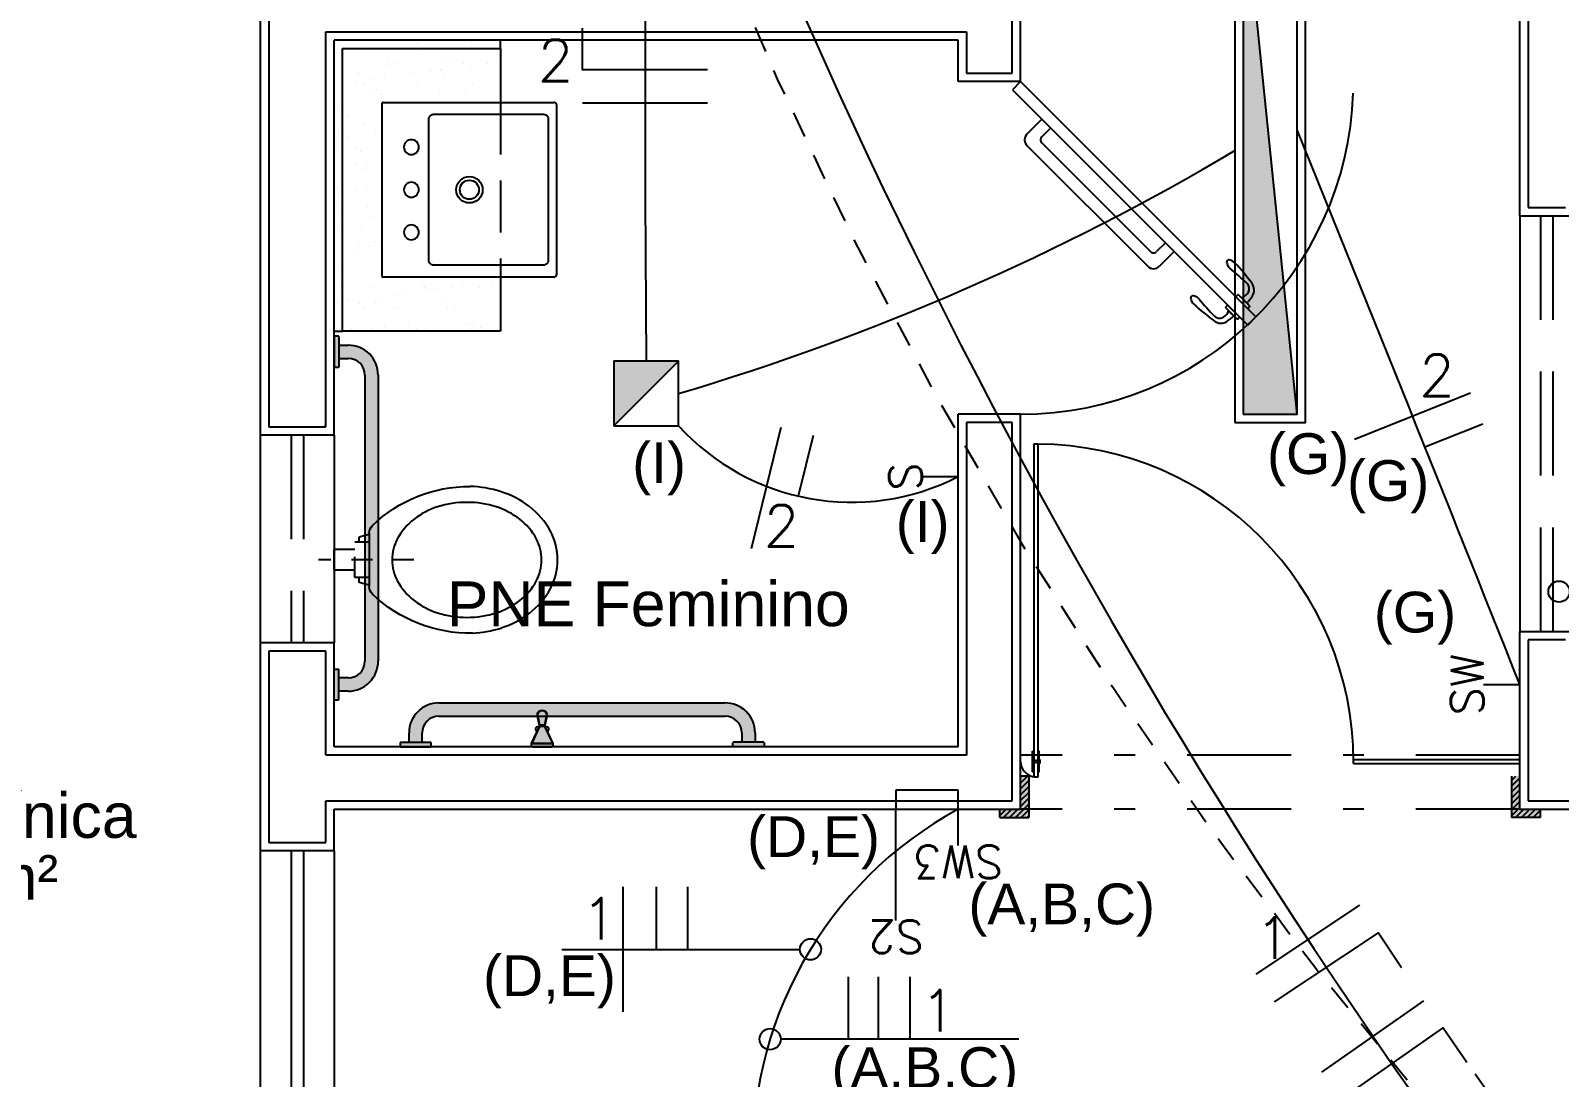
# Model space of a CAD drawing. Header units: millimetres. Extents: x 3040 to 3208, y 298 to 357.
# Drawn here: x 3137.28 to 3144.63, y 318.64 to 323.68 of the extents above; entities that cross this region are included whole.
import ezdxf
from ezdxf.enums import TextEntityAlignment as Align

# ---------------------------------------------------------------- set-up
doc = ezdxf.new("R2010")
doc.units = ezdxf.units.MM
doc.header["$MEASUREMENT"] = 0
for name, pattern in [('CONTINU', [0]), ('DASHDOT', [1, 0.5, -0.25, 0, -0.25]), ('HIDDEN', [0.375, 0.25, -0.125]), ('HIDDEN2', [0.1875, 0.125, -0.0625])]:
    doc.linetypes.add(name, pattern=pattern)
for name, color, linetype in [('-HIDRO', 8, 'CONTINUOUS'), ('A-TXT-Y', 8, 'CONTINUOUS'), ('eletroduto parede e teto', 2, 'CONTINU'), ('eletroduto_chao', 2, 'HIDDEN2'), ('FIACAO', 1, 'CONTINUOUS'), ('PENA 03', 3, 'CONTINUOUS'), ('Pontos Elétricos e Luminotécnica', 3, 'CONTINUOUS'), ('Pontos Luminotécnicos', 3, 'CONTINUOUS'), ('TEXTO', 2, 'CONTINUOUS'), ('TXT_0', 7, 'CONTINUOUS')]:
    doc.layers.add(name, color=color, linetype=linetype)
doc.styles.add('ARIAL', font='arial.ttf', dxfattribs={"height": 2})
doc.styles.add('ROMANS', font='romans.shx', dxfattribs={"height": 0.1})

# ---------------------------------------------------------------- blocks, each defined once
blk = doc.blocks.new('LUMINÁRIA.07')
at = {"layer": 'Pontos Luminotécnicos', "ltscale": 0.05}
h = blk.add_hatch(color=9, dxfattribs=at)
h.dxf.hatch_style = 1
h.paths.add_polyline_path([(1.287, 0.15), (0.02, 0.15), (0.02, 0.02)])
at = {"layer": 'Pontos Luminotécnicos'}
blk.add_line((0.02, 0.02), (1.287, 0.15), dxfattribs=at)
for points in [[(0, 0.17), (0, 0), (1.307, 0), (1.307, 0.17)], [(0.02, 0.15), (0.02, 0.02), (1.287, 0.02), (1.287, 0.15)]]:
    blk.add_lwpolyline(points, close=True, dxfattribs=at)
blk = doc.blocks.new('LUMINÁRIA.05')
at = {"layer": 'Pontos Luminotécnicos', "ltscale": 0.05}
h = blk.add_hatch(color=9, dxfattribs=at)
h.dxf.hatch_style = 1
h.paths.add_polyline_path([(0.155, 0.155), (0, 0.155), (0, 0)])
blk.add_line((0, 0), (0.155, 0.155), dxfattribs=at)
blk.add_lwpolyline([(0, 0), (0.155, 0), (0.155, 0.155), (0, 0.155)], close=True, dxfattribs=at)
blk = doc.blocks.new('eletrico')
at = {"layer": '-HIDRO'}
h = blk.add_hatch(color=256, dxfattribs=at)
h.paths.add_polyline_path([(-1.4388, -3.2624), (-1.45, -3.2624), (-1.45, -3.3371), (-1.4388, -3.3371)])
h.paths.add_polyline_path([(-1.4388, -4.0627), (-1.45, -4.0627), (-1.45, -4.1374), (-1.4388, -4.1374)])
for points in [[(-1.416, -3.2839), (-1.4388, -3.2839), (-1.4388, -3.3157), (-1.416, -3.3157), (-1.416, -3.3157, -0.414213), (-1.376, -3.3557), (-1.376, -4.0437, -0.000829), (-1.376, -4.0438, -0.412105), (-1.416, -4.0841), (-1.4388, -4.0841), (-1.4388, -4.1159), (-1.416, -4.1159, 0.412771), (-1.3443, -4.0438), (-1.3443, -3.3556, 0.414214)], [(-1.2701, -4.216), (-1.2701, -4.2388), (-1.2384, -4.2388), (-1.2384, -4.216), (-1.2384, -4.216, -0.414213), (-1.1984, -4.176), (-0.5103, -4.176, -0.000829), (-0.5102, -4.176, -0.412105), (-0.4699, -4.216), (-0.4699, -4.2388), (-0.4382, -4.2388), (-0.4382, -4.216, 0.412771), (-0.5102, -4.1443), (-1.1984, -4.1443, 0.414214)]]:
    blk.add_hatch(color=256, dxfattribs=at).paths.add_polyline_path(points)
h = blk.add_hatch(color=256, dxfattribs=at)
h.dxf.hatch_style = 1
h.paths.add_polyline_path([(-0.9626, -4.2118), (-0.9583, -4.2027, 1.211606)], flags=16)
h.paths.add_polyline_path([(-0.9374, -4.2118, 1.211606), (-0.9417, -4.2027)], flags=16)
h.paths.add_polyline_path([(-0.9768, -4.2418), (-0.9232, -4.2418), (-0.9425, -4.2009), (-0.9425, -4.1979), (-0.9375, -4.1721, 0.775983), (-0.9625, -4.1721), (-0.9575, -4.1979), (-0.9575, -4.2009)])
h.paths.add_polyline_path([(-0.9248, -4.2408), (-0.9752, -4.2408), (-0.9565, -4.2012), (-0.9565, -4.1978), (-0.9615, -4.1721, -0.761197), (-0.9385, -4.1721), (-0.9435, -4.1978), (-0.9435, -4.2012)], flags=16)
h = blk.add_hatch(color=256, dxfattribs=at)
h.dxf.hatch_style = 1
h.paths.add_polyline_path([(-0.9715, -4.25), (-0.9285, -4.25, 0.414214), (-0.9232, -4.2447), (-0.9232, -4.2418), (-0.9768, -4.2418), (-0.9768, -4.2447, 0.414214)])
h.paths.add_polyline_path([(-0.9752, -4.2408), (-0.9248, -4.2408), (-0.9435, -4.2012), (-0.9565, -4.2012)])
h.paths.add_polyline_path([(-0.9565, -4.1978), (-0.9435, -4.1978), (-0.9385, -4.1721, 0.761197), (-0.9615, -4.1721)])
h.paths.add_polyline_path([(-0.9565, -4.2012), (-0.9435, -4.2012), (-0.9435, -4.1978), (-0.9565, -4.1978)])
h = blk.add_hatch(color=256, dxfattribs=at)
h.paths.add_polyline_path([(-1.2916, -4.2388), (-1.2916, -4.25), (-1.2169, -4.25), (-1.2169, -4.2388)])
h.paths.add_polyline_path([(-0.4914, -4.2388), (-0.4914, -4.25), (-0.4167, -4.25), (-0.4167, -4.2388)])
h = blk.add_hatch(color=256, dxfattribs=at)
h.dxf.hatch_style = 1
h.paths.add_polyline_path([(0.22, -4.4198), (0.2, -4.4), (0.2, -4.32), (0.22, -4.32)])
h.paths.add_polyline_path([(0.22, -4.42), (0.15, -4.42), (0.15, -4.4), (0.2, -4.4)])
h = blk.add_hatch(color=256, dxfattribs=at)
h.dxf.hatch_style = 1
h.paths.add_polyline_path([(1.38, -4.4198), (1.4, -4.4), (1.4, -4.32), (1.38, -4.32)])
h.paths.add_polyline_path([(1.38, -4.42), (1.45, -4.42), (1.45, -4.4), (1.4, -4.4)])
for p, q in [((1.4, -2.9725), (1.4, -1.426)), ((1.42, -1.446), (1.42, -2.9525)), ((-1.627, -3.5), (-1.627, -2.1)), ((-1.607, -2.12), (-1.607, -3.48)), ((0.2, -2.65), (0.2, -2.35)), ((0.18, -2.63), (0.18, -2.37)), ((-1.47, -2.53), (0.07, -2.53)), ((-1.47, -3.48), (-1.47, -2.53)), ((0.07, -2.53), (0.07, -2.63)), ((0.05, -2.55), (-1.45, -2.55)), ((-1.45, -3.5), (-1.45, -2.55)), ((-1.43, -3.25), (-1.43, -2.57)), ((-1.43, -2.57), (-1.05, -2.57)), ((-1.3825, -2.5579), (-1.3825, -2.5579)), ((-1.2526, -2.5585), (-1.2526, -2.5585)), ((-1.1196, -2.5568), (-1.1196, -2.5568)), ((-1.05, -2.57), (-1.05, -2.55)), ((0.05, -2.65), (0.05, -2.55)), ((-1.4424, -2.582), (-1.4424, -2.582)), ((-1.3194, -2.5934), (-1.3194, -2.5934)), ((-1.318, -2.6087), (-1.318, -2.6087)), ((-1.298, -2.6071), (-1.298, -2.6071)), ((-1.2391, -2.5837), (-1.2391, -2.5837)), ((-1.1808, -2.6038), (-1.1808, -2.6038)), ((-1.1612, -2.5931), (-1.1612, -2.5931)), ((-1.1398, -2.6068), (-1.1398, -2.6068)), ((-1.0816, -2.6072), (-1.0816, -2.6072)), ((-1.0552, -2.6037), (-1.0552, -2.6037)), ((-1.0509, -2.6044), (-1.0509, -2.6044)), ((-1.3919, -2.6283), (-1.3919, -2.6283)), ((-1.3551, -2.6432), (-1.3551, -2.6432)), ((-1.3286, -2.6397), (-1.3286, -2.6397)), ((-1.2596, -2.6306), (-1.2596, -2.6306)), ((-1.2183, -2.6252), (-1.2183, -2.6252)), ((-1.1949, -2.6242), (-1.1949, -2.6242)), ((-1.1919, -2.6217), (-1.1919, -2.6217)), ((-1.1856, -2.6328), (-1.1856, -2.6328)), ((-1.1229, -2.6126), (-1.1229, -2.6126)), ((0.07, -2.63), (0.18, -2.63)), ((-1.3964, -2.6486), (-1.3964, -2.6486)), ((-1.3793, -2.6557), (-1.3793, -2.6557)), ((-1.3555, -2.6715), (-1.3555, -2.6715)), ((-1.3477, -2.6688), (-1.3477, -2.6688)), ((-1.3383, -2.6774), (-1.3383, -2.6774)), ((-1.2494, -2.6564), (-1.2494, -2.6564)), ((-1.1973, -2.6712), (-1.1973, -2.6712)), ((-1.135, -2.6791), (-1.135, -2.6791)), ((-1.1164, -2.6547), (-1.1164, -2.6547)), ((0.2, -2.65), (0.05, -2.65)), ((0.2, -2.65), (0.1802, -2.6698)), ((0.1802, -2.6698), (0.7459, -3.2355)), ((0.7657, -3.2157), (0.2, -2.65)), ((-1.4478, -2.7083), (-1.4478, -2.7083)), ((-1.335, -3.118), (-1.335, -2.7021)), ((-1.333, -2.7), (-0.9222, -2.7)), ((-0.915, -3.1128), (-0.915, -2.7072)), ((-1.4366, -2.7209), (-1.4366, -2.7209)), ((-1.4152, -2.7346), (-1.4152, -2.7346)), ((-1.3761, -2.7536), (-1.3761, -2.7536)), ((-1.2223, -2.7393), (-1.2221, -2.7381)), ((-1.2223, -2.7405), (-1.2223, -2.7393)), ((-1.2223, -3.0796), (-1.2223, -2.7405)), ((-1.2221, -2.7381), (-1.2218, -2.7369)), ((-1.2218, -2.7369), (-1.2214, -2.7358)), ((-1.2214, -2.7358), (-1.2209, -2.7347)), ((-1.2209, -2.7347), (-1.2203, -2.7336)), ((-1.2203, -2.7336), (-1.2195, -2.7327)), ((-1.2195, -2.7327), (-1.2187, -2.7318)), ((-1.2187, -2.7318), (-1.2178, -2.731)), ((-1.2178, -2.731), (-1.2169, -2.7302)), ((-1.2169, -2.7302), (-1.2158, -2.7296)), ((-1.2158, -2.7296), (-1.2147, -2.7291)), ((-1.2147, -2.7291), (-1.2136, -2.7287)), ((-1.2136, -2.7287), (-1.2124, -2.7284)), ((-1.2124, -2.7284), (-1.2112, -2.7282)), ((-1.2112, -2.7282), (-1.21, -2.7282)), ((-1.21, -2.7282), (-0.9478, -2.7282)), ((-0.9478, -2.7282), (-0.9466, -2.7282)), ((-0.9466, -2.7282), (-0.9454, -2.7284)), ((-0.9454, -2.7284), (-0.9442, -2.7287)), ((-0.9442, -2.7287), (-0.9431, -2.7291)), ((-0.9431, -2.7291), (-0.942, -2.7296)), ((-0.942, -2.7296), (-0.9409, -2.7302)), ((-0.9409, -2.7302), (-0.94, -2.731)), ((-0.94, -2.731), (-0.9391, -2.7318)), ((-0.9391, -2.7318), (-0.9383, -2.7327)), ((-0.9383, -2.7327), (-0.9376, -2.7336)), ((-0.9376, -2.7336), (-0.9369, -2.7347)), ((-0.9369, -2.7347), (-0.9364, -2.7358)), ((-0.9364, -2.7358), (-0.936, -2.7369)), ((-0.936, -2.7369), (-0.9357, -2.7381)), ((-0.9357, -2.7381), (-0.9355, -2.7393)), ((-0.9355, -2.7393), (-0.9355, -2.7405)), ((-0.9355, -2.7405), (-0.9355, -3.0796)), ((0.2509, -2.7405), (0.2156, -2.7759)), ((0.2509, -2.7405), (0.2156, -2.7759)), ((-1.445, -2.7866), (-1.445, -2.7866)), ((-1.4404, -2.7683), (-1.4404, -2.7683)), ((-1.4186, -2.7831), (-1.4186, -2.7831)), ((-1.3496, -2.774), (-1.3496, -2.774)), ((0.2721, -2.7617), (0.2509, -2.7829)), ((0.2721, -2.7617), (0.2509, -2.7829)), ((-1.4446, -2.8062), (-1.4446, -2.8062)), ((-1.3963, -2.8088), (-1.3963, -2.8088)), ((-1.3869, -2.8174), (-1.3869, -2.8174)), ((0.2156, -2.8042), (0.5055, -3.0941)), ((0.2156, -2.8042), (0.5055, -3.0941)), ((0.2509, -2.7971), (0.5125, -3.0587)), ((0.2509, -2.7971), (0.5125, -3.0587)), ((-1.3956, -2.8481), (-1.3956, -2.8481)), ((-1.3741, -2.8618), (-1.3741, -2.8618)), ((-1.3729, -2.8515), (-1.3729, -2.8515)), ((-1.3363, -2.8637), (-1.3363, -2.8637)), ((-1.4414, -2.9041), (-1.4414, -2.9041)), ((-1.4395, -2.9174), (-1.4395, -2.9174)), ((-1.4317, -2.9262), (-1.4317, -2.9262)), ((-1.3982, -2.9119), (-1.3982, -2.9119)), ((-1.3717, -2.9084), (-1.3717, -2.9084)), ((-1.4448, -2.9488), (-1.4448, -2.9488)), ((-1.4355, -2.9574), (-1.4355, -2.9574)), ((-1.3697, -2.9494), (-1.3697, -2.9494)), ((-1.3545, -2.9753), (-1.3545, -2.9753)), ((1.4, -2.9725), (1.53, -2.9725)), ((1.4, -2.9725), (1.4, -3.9725)), ((1.42, -2.9525), (1.51, -2.9525)), ((-1.4382, -3.002), (-1.4382, -3.002)), ((-1.3849, -3.0037), (-1.3849, -3.0037)), ((-1.3926, -3.0427), (-1.3926, -3.0427)), ((-1.3665, -3.0473), (-1.3665, -3.0473)), ((-1.3513, -3.0373), (-1.3513, -3.0373)), ((-1.3407, -3.0442), (-1.3407, -3.0442)), ((0.5479, -3.0375), (0.5267, -3.0587)), ((0.5479, -3.0375), (0.5267, -3.0587)), ((-1.3906, -3.0534), (-1.3906, -3.0534)), ((-1.2223, -3.0808), (-1.2223, -3.0796)), ((-1.2221, -3.0819), (-1.2223, -3.0808)), ((-1.2218, -3.0831), (-1.2221, -3.0819)), ((-1.2214, -3.0843), (-1.2218, -3.0831)), ((-1.2209, -3.0853), (-1.2214, -3.0843)), ((-1.2203, -3.0864), (-1.2209, -3.0853)), ((-1.2195, -3.0873), (-1.2203, -3.0864)), ((-0.9376, -3.0864), (-0.9383, -3.0873)), ((-0.9369, -3.0853), (-0.9376, -3.0864)), ((-0.9364, -3.0843), (-0.9369, -3.0853)), ((-0.936, -3.0831), (-0.9364, -3.0843)), ((-0.9357, -3.0819), (-0.936, -3.0831)), ((-0.9355, -3.0808), (-0.9357, -3.0819)), ((-0.9355, -3.0796), (-0.9355, -3.0808)), ((0.5691, -3.0587), (0.5338, -3.0941)), ((0.5691, -3.0587), (0.5338, -3.0941)), ((-1.435, -3.0998), (-1.435, -3.0998)), ((-0.9222, -3.12), (-1.333, -3.12)), ((-1.2187, -3.0882), (-1.2195, -3.0873)), ((-1.2178, -3.0891), (-1.2187, -3.0882)), ((-1.2169, -3.0898), (-1.2178, -3.0891)), ((-1.2158, -3.0904), (-1.2169, -3.0898)), ((-1.2147, -3.0909), (-1.2158, -3.0904)), ((-1.2136, -3.0913), (-1.2147, -3.0909)), ((-1.2124, -3.0916), (-1.2136, -3.0913)), ((-1.2112, -3.0918), (-1.2124, -3.0916)), ((-1.21, -3.0918), (-1.2112, -3.0918)), ((-0.9478, -3.0918), (-1.21, -3.0918)), ((-0.9466, -3.0918), (-0.9478, -3.0918)), ((-0.9454, -3.0916), (-0.9466, -3.0918)), ((-0.9442, -3.0913), (-0.9454, -3.0916)), ((-0.9431, -3.0909), (-0.9442, -3.0913)), ((-0.942, -3.0904), (-0.9431, -3.0909)), ((-0.9409, -3.0898), (-0.942, -3.0904)), ((-0.94, -3.0891), (-0.9409, -3.0898)), ((-0.9391, -3.0882), (-0.94, -3.0891)), ((-0.9383, -3.0873), (-0.9391, -3.0882)), ((-1.4335, -3.1437), (-1.4335, -3.1437)), ((-1.3633, -3.1452), (-1.3633, -3.1452)), ((-1.278, -3.1592), (-1.278, -3.1592)), ((-1.2366, -3.1396), (-1.2366, -3.1396)), ((-1.2334, -3.1458), (-1.2334, -3.1458)), ((-1.2272, -3.1482), (-1.2272, -3.1482)), ((-1.209, -3.1501), (-1.209, -3.1501)), ((-1.1677, -3.1447), (-1.1677, -3.1447)), ((-1.1413, -3.1412), (-1.1413, -3.1412)), ((-1.1004, -3.1441), (-1.1004, -3.1441)), ((-1.0723, -3.1321), (-1.0723, -3.1321)), ((-1.4412, -3.1807), (-1.4412, -3.1807)), ((-1.4148, -3.1772), (-1.4148, -3.1772)), ((-1.3893, -3.1842), (-1.3893, -3.1842)), ((-1.3799, -3.1928), (-1.3799, -3.1928)), ((-1.3496, -3.1806), (-1.3496, -3.1806)), ((-1.3458, -3.1681), (-1.3458, -3.1681)), ((-1.3045, -3.1627), (-1.3045, -3.1627)), ((-1.2988, -3.196), (-1.2988, -3.196)), ((-1.1914, -3.1803), (-1.1914, -3.1803)), ((-1.1767, -3.1945), (-1.1767, -3.1945)), ((-1.1616, -3.1911), (-1.1616, -3.1911)), ((0.6976, -3.1872), (0.6926, -3.1923)), ((0.7263, -3.2159), (0.6976, -3.1872)), ((0.7174, -3.1674), (0.7225, -3.1624)), ((0.7461, -3.1961), (0.7174, -3.1674)), ((0.7311, -3.1697), (0.7438, -3.1824)), ((0.7434, -3.182), (0.7315, -3.1701)), ((0.7434, -3.182), (0.7315, -3.1701)), ((0.7511, -3.191), (0.7461, -3.1961)), ((-1.4318, -3.1977), (-1.4318, -3.1977)), ((-1.2725, -3.2298), (-1.2725, -3.2298)), ((-1.1143, -3.2295), (-1.1143, -3.2295)), ((0.6999, -3.2009), (0.7126, -3.2136)), ((0.7121, -3.2132), (0.7003, -3.2014)), ((0.7121, -3.2132), (0.7003, -3.2014)), ((0.7212, -3.2209), (0.7263, -3.2159)), ((0.7459, -3.2355), (0.7657, -3.2157)), ((-1.45, -3.25), (-1.43, -3.25)), ((-1.4093, -3.2437), (-1.4093, -3.2437)), ((-1.3601, -3.243), (-1.3601, -3.243)), ((-1.3294, -3.2391), (-1.3294, -3.2391)), ((-1.2511, -3.2434), (-1.2511, -3.2434)), ((-1.2302, -3.2437), (-1.2302, -3.2437)), ((-1.1325, -3.235), (-1.1325, -3.235)), ((-1.1231, -3.2436), (-1.1231, -3.2436)), ((-1.0972, -3.242), (-1.0972, -3.242)), ((-1.0929, -3.2431), (-1.0929, -3.2431)), ((0.2, -3.45), (0.05, -3.45)), ((0.05, -4.25), (0.05, -3.45)), ((0.2, -4.4), (0.2, -3.45)), ((-1.607, -3.48), (-1.47, -3.48)), ((-1.4739, -3.48), (-1.47, -3.4761)), ((0.18, -3.47), (0.07, -3.47)), ((0.07, -3.47), (0.07, -4.27)), ((0.18, -4.38), (0.18, -3.47)), ((-1.45, -3.5), (-1.627, -3.5)), ((-1.627, -4), (-1.627, -3.5)), ((-1.45, -3.5), (-1.45, -4)), ((0.2318, -3.5218), (0.2319, -4.3218)), ((0.2418, -3.5218), (0.2318, -3.5218)), ((0.2419, -4.3218), (0.2418, -3.5218)), ((-1.627, -4.5), (-1.627, -3.9)), ((-1.45, -4), (-1.627, -4)), ((-1.45, -4.25), (-1.45, -4)), ((1.4, -4.4), (1.4, -3.9725)), ((1.4, -3.9725), (1.53, -3.9725)), ((1.51, -3.9925), (1.42, -3.9925)), ((1.42, -3.9925), (1.42, -4.38)), ((-1.47, -4.02), (-1.607, -4.02)), ((-1.607, -4.02), (-1.607, -4.48)), ((-1.47, -4.27), (-1.47, -4.02)), ((0.05, -4.25), (-1.45, -4.25)), ((0.2289, -4.31), (0.2289, -4.26)), ((0.2289, -4.26), (0.2319, -4.26)), ((0.2449, -4.26), (0.2419, -4.26)), ((0.2449, -4.31), (0.2449, -4.26)), ((0.07, -4.27), (-1.47, -4.27)), ((0.2289, -4.2802), (0.2277, -4.2802)), ((0.2277, -4.2802), (0.2277, -4.2898)), ((0.2277, -4.2898), (0.2289, -4.2898)), ((0.2289, -4.2898), (0.2289, -4.2802)), ((0.2449, -4.2898), (0.2449, -4.2802)), ((0.2449, -4.2802), (0.2462, -4.2802)), ((0.2462, -4.2898), (0.2449, -4.2898)), ((0.2462, -4.2802), (0.2462, -4.2898)), ((1, -4.29), (1, -4.28)), ((1, -4.28), (1.4, -4.28)), ((1, -4.29), (1.4, -4.29)), ((0.2, -4.3226), (0.2026, -4.32)), ((0.2, -4.3368), (0.2168, -4.32)), ((0.22, -4.32), (0.2, -4.32)), ((0.2, -4.3509), (0.22, -4.3309)), ((0.22, -4.32), (0.22, -4.42)), ((0.2289, -4.31), (0.2319, -4.31)), ((0.2319, -4.3218), (0.2419, -4.3218)), ((0.2419, -4.31), (0.2449, -4.31)), ((1.38, -4.32), (1.38, -4.42)), ((1.38, -4.3306), (1.3906, -4.32)), ((1.38, -4.3447), (1.4, -4.3247)), ((0.2, -4.3651), (0.22, -4.3451)), ((0.2, -4.3792), (0.22, -4.3592)), ((1.38, -4.3589), (1.4, -4.3389)), ((1.38, -4.373), (1.4, -4.353)), ((1.38, -4.3871), (1.4, -4.3671)), ((-1.47, -4.48), (-1.47, -4.38)), ((-1.47, -4.38), (0.18, -4.38)), ((-1.45, -4.5), (-1.45, -4.4)), ((-1.45, -4.4), (0.2, -4.4)), ((0.15, -4.4009), (0.1509, -4.4)), ((0.15, -4.4151), (0.165, -4.4)), ((0.15, -4.42), (0.15, -4.4)), ((0.1592, -4.42), (0.1792, -4.4)), ((0.1733, -4.42), (0.1933, -4.4)), ((0.1875, -4.42), (0.22, -4.3875)), ((0.2, -4.3933), (0.22, -4.3733)), ((0.2016, -4.42), (0.22, -4.4016)), ((1.38, -4.4013), (1.4, -4.3813)), ((1.38, -4.4154), (1.4, -4.3954)), ((1.3896, -4.42), (1.4096, -4.4)), ((1.4, -4.4), (5.377, -4.4)), ((1.4037, -4.42), (1.4237, -4.4)), ((1.4178, -4.42), (1.4378, -4.4)), ((1.42, -4.38), (5.397, -4.38)), ((1.432, -4.42), (1.45, -4.402)), ((1.45, -4.42), (1.45, -4.4)), ((0.15, -4.42), (0.22, -4.42)), ((0.2158, -4.42), (0.22, -4.4158)), ((1.45, -4.42), (1.38, -4.42)), ((1.4461, -4.42), (1.45, -4.4161)), ((-1.607, -4.48), (-1.47, -4.48)), ((-1.45, -4.5), (-1.627, -4.5)), ((-1.627, -5.1), (-1.627, -4.5)), ((-1.5535, -4.5), (-1.5535, -5.1)), ((-1.5235, -4.5), (-1.5235, -5.1)), ((-1.45, -4.5), (-1.45, -5.1))]:
    blk.add_line(p, q, dxfattribs=at)
at = {"layer": '-HIDRO', "linetype": 'Continuous'}
for p, q in [((-1.05, -2.57), (-1.05, -2.7)), ((-1.05, -3.12), (-1.05, -3.25)), ((-1.05, -3.25), (-1.43, -3.25))]:
    blk.add_line(p, q, dxfattribs=at)
at = {"layer": '-HIDRO', "linetype": 'HIDDEN', "ltscale": 0.5}
blk.add_line((-1.05, -2.7), (-1.05, -3.12), dxfattribs=at)
at = {"layer": '-HIDRO', "linetype": 'HIDDEN'}
for p, q in [((1.45, -2.9725), (1.45, -3.9725)), ((1.48, -3.9725), (1.48, -2.9725)), ((-1.5535, -3.5), (-1.5535, -4)), ((-1.5235, -3.5), (-1.5235, -4))]:
    blk.add_line(p, q, dxfattribs=at)
at = {"layer": '-HIDRO', "linetype": 'CONTINU'}
for p, q in [((-1.4391, -3.2624), (-1.45, -3.2624)), ((-1.45, -3.2624), (-1.45, -3.3371)), ((-1.4388, -3.2627), (-1.4388, -3.3368)), ((-1.4388, -3.2839), (-1.416, -3.2839)), ((-1.45, -3.3371), (-1.4391, -3.3371)), ((-1.4388, -3.3157), (-1.416, -3.3157)), ((-1.376, -3.3557), (-1.376, -4.0438)), ((-1.3443, -3.3556), (-1.3443, -3.5203)), ((-1.3443, -3.5203), (-1.3443, -4.0433)), ((-1.45, -4.1374), (-1.45, -4.0627)), ((-1.45, -4.0627), (-1.4391, -4.0627)), ((-1.4388, -4.1371), (-1.4388, -4.063)), ((-1.416, -4.0841), (-1.4388, -4.0841)), ((-1.4391, -4.1374), (-1.45, -4.1374)), ((-1.416, -4.1159), (-1.4388, -4.1159)), ((-1.1984, -4.1443), (-1.0337, -4.1443)), ((-1.0337, -4.1443), (-0.5108, -4.1443)), ((-1.1984, -4.176), (-0.5102, -4.176)), ((-1.2701, -4.2388), (-1.2701, -4.216)), ((-1.2384, -4.2388), (-1.2384, -4.216)), ((-0.4699, -4.216), (-0.4699, -4.2388)), ((-0.4382, -4.216), (-0.4382, -4.2388)), ((-1.2916, -4.2391), (-1.2916, -4.25)), ((-1.2916, -4.25), (-1.2169, -4.25)), ((-1.2913, -4.2388), (-1.2172, -4.2388)), ((-1.2169, -4.25), (-1.2169, -4.2391)), ((-0.4914, -4.25), (-0.4914, -4.2391)), ((-0.4167, -4.25), (-0.4914, -4.25)), ((-0.417, -4.2388), (-0.4911, -4.2388)), ((-0.4167, -4.2391), (-0.4167, -4.25))]:
    blk.add_line(p, q, dxfattribs=at)
at = {"layer": '-HIDRO', "linetype": 'HIDDEN2', "ltscale": 0.2, "extrusion": (0, 0, -1)}
for p, q in [((-1.3658, -3.7392), (-1.39, -3.7456)), ((-1.39, -3.7573), (-1.39, -3.7456)), ((-1.45, -3.825), (-1.45, -3.775)), ((-1.4, -3.775), (-1.45, -3.775)), ((-1.3658, -3.7573), (-1.4, -3.7573)), ((-1.4, -3.8427), (-1.4, -3.7573)), ((-1.2582, -3.8), (-1.4873, -3.8)), ((-1.4, -3.825), (-1.45, -3.825)), ((-1.3658, -3.8427), (-1.4, -3.8427)), ((-1.39, -3.8544), (-1.39, -3.8427)), ((-1.3658, -3.8608), (-1.39, -3.8544))]:
    blk.add_line(p, q, dxfattribs=at)
at = {"layer": '-HIDRO', "linetype": 'Continuous', "extrusion": (0, 0, -1)}
blk.add_line((-1.3658, -3.7354), (-1.3658, -3.8645), dxfattribs=at)
at = {"layer": '-HIDRO', "ltscale": 0.5}
for p, q in [((-0.9625, -4.1721), (-0.9575, -4.1979)), ((-0.9615, -4.1721), (-0.9565, -4.1978)), ((-0.9435, -4.1978), (-0.9385, -4.1721)), ((-0.9425, -4.1979), (-0.9375, -4.1721)), ((-0.9575, -4.2009), (-0.9768, -4.2418)), ((-0.9565, -4.2012), (-0.9752, -4.2408)), ((-0.9575, -4.1979), (-0.9575, -4.2009)), ((-0.9565, -4.1978), (-0.9565, -4.2012)), ((-0.9435, -4.1978), (-0.9565, -4.1978)), ((-0.9435, -4.2012), (-0.9565, -4.2012)), ((-0.9435, -4.2012), (-0.9435, -4.1978)), ((-0.9248, -4.2408), (-0.9435, -4.2012)), ((-0.9425, -4.2009), (-0.9425, -4.1979)), ((-0.9232, -4.2418), (-0.9425, -4.2009)), ((-0.9232, -4.2418), (-0.9768, -4.2418)), ((-0.9768, -4.2418), (-0.9768, -4.2447)), ((-0.9768, -4.2418), (-0.9232, -4.2418)), ((-0.9752, -4.2408), (-0.9248, -4.2408)), ((-0.9715, -4.25), (-0.9285, -4.25)), ((-0.9232, -4.2447), (-0.9232, -4.2418))]:
    blk.add_line(p, q, dxfattribs=at)
at = {"layer": '-HIDRO', "linetype": 'DASHDOT', "ltscale": 0.5}
for p, q in [((1.4, -4.27), (0.2, -4.27)), ((1.4, -4.4), (0.2, -4.4))]:
    blk.add_line(p, q, dxfattribs=at)
at = {"layer": '-HIDRO'}
for centre, radius in [((-1.125, -2.91), 0.0318), ((-1.125, -2.91), 0.023), ((0.2368, -4.285), 0.00294)]:
    blk.add_circle(centre, radius, dxfattribs=at)
for centre, radius, start, end in [((0.2, -2.65), 0.8, 270, 357.9942), ((-1.333, -2.7021), 0.00205, 90, 180.0185), ((-0.9222, -2.7072), 0.00717, 359.999, 89.999), ((-1.2643, -2.8076), 0.0179, 90, 270), ((-1.2643, -2.8076), 0.0179, 270, 90), ((0.2297, -2.79), 0.02, 135, 225), ((0.2297, -2.79), 0.02, 135, 225), ((0.258, -2.79), 0.01, 135, 225), ((0.258, -2.79), 0.01, 135, 225), ((-1.2643, -2.91), 0.0179, 90, 270), ((-1.2643, -2.91), 0.0179, 270, 90), ((-1.2643, -3.0124), 0.0179, 90, 270), ((-1.2643, -3.0124), 0.0179, 270, 90), ((0.5196, -3.0516), 0.01, 225, 315), ((0.5196, -3.0516), 0.01, 225, 315), ((0.7003, -3.0835), 0.00513, 82.3468, 188.5704), ((0.719, -3.0807), 0.0241, 188.5704, 226.2526), ((0.6978, -3.1015), 0.0232, 43.0652, 82.3468), ((0.3287, -3.4465), 0.5286, 36.0244, 43.0652), ((-1.333, -3.118), 0.00205, 180, 270.0185), ((-0.9222, -3.1128), 0.00717, 270.001, 0.001), ((0.5196, -3.0799), 0.02, 225, 315), ((0.5196, -3.0799), 0.02, 225, 315), ((0.719, -3.0807), 0.0241, 226.2526, 230.2059), ((0.1826, -3.7246), 0.814, 46.3568, 50.2059), ((0.7215, -3.1415), 0.0298, 288.8676, 330.5658), ((0.7327, -3.1478), 0.0169, 330.5658, 46.3568), ((0.7347, -3.1513), 0.0266, 328.1648, 36.0244), ((0.6137, -3.1701), 0.00513, 81.4296, 187.6532), ((0.6317, -3.1677), 0.0232, 187.6532, 226.9348), ((0.6109, -3.1888), 0.0241, 43.7474, 81.4296), ((0.9767, -2.7985), 0.5286, 226.9348, 233.9756), ((0.6109, -3.1888), 0.0241, 39.7941, 43.7474), ((1.2548, -2.6524), 0.814, 219.7941, 223.6432), ((0.6931, -3.1927), 0.00064, 136, 222.8138), ((1.0694, -2.8441), 0.5137, 222.8138, 227.1862), ((0.7229, -3.1629), 0.00064, 47.1862, 134), ((0.3743, -3.5392), 0.5137, 42.8138, 47.1862), ((0.6737, -3.1134), 0.0983, 315.4902, 328.1648), ((0.7506, -3.1906), 0.00064, 316, 42.8138), ((0.678, -3.2025), 0.0169, 223.6432, 299.4342), ((0.6815, -3.2045), 0.0266, 233.9756, 301.8352), ((0.6717, -3.1913), 0.0298, 299.4342, 341.1324), ((0.6436, -3.1435), 0.0983, 301.8352, 314.5098), ((0.7208, -3.2204), 0.00064, 227.1862, 314), ((0.2367, -4.285), 0.7633, 0.0009, 89.6225), ((0.2375, -4.2847), 0.0375, 180.5356, 261.4167)]:
    blk.add_arc(centre, radius, start, end, dxfattribs=at)
at = {"layer": '-HIDRO', "linetype": 'CONTINU'}
for centre, radius, start, end in [((-1.416, -3.3556), 0.0717, 0, 90.0001), ((-1.416, -3.3557), 0.04, 0, 90), ((-1.4164, -4.0438), 0.0404, 270.5078, 359.905), ((-1.4163, -4.0438), 0.0721, 270.2823, 0.4254), ((-1.1984, -4.216), 0.0717, 90, 180.0001), ((-0.5102, -4.2163), 0.0721, 0.2823, 90.4254), ((-1.1984, -4.216), 0.04, 90, 180), ((-0.5103, -4.2164), 0.0404, 0.5078, 89.905)]:
    blk.add_arc(centre, radius, start, end, dxfattribs=at)
at = {"layer": '-HIDRO', "linetype": 'Continuous', "extrusion": (0, 0, -1)}
for centre, radius, start, end in [((1.124, -3.9623), 0.3388, 46.295, 90.0006), ((1.3408, -3.7354), 0.025, 0.0006, 46.295), ((1.3408, -3.8646), 0.025, 313.7062, 0.0006), ((1.124, -3.6377), 0.3388, 268.9495, 313.7062)]:
    blk.add_arc(centre, radius, start, end, dxfattribs=at)
at = {"layer": '-HIDRO', "linetype": 'Continuous'}
for centre, radius, start, end in [((-1.131, -3.8946), 0.2712, 72.3213, 88.5202), ((-1.1162, -3.8482), 0.2225, 52.4226, 72.3213), ((-1.1458, -3.8482), 0.1841, 107.6776, 127.5762), ((-1.131, -3.8946), 0.2328, 89.9994, 107.6776), ((-1.131, -3.8946), 0.2328, 72.3213, 89.9994), ((-1.1162, -3.8482), 0.1841, 52.4226, 72.3213), ((-1.0936, -3.8188), 0.1854, 28.2938, 52.4226), ((-1.1684, -3.8188), 0.147, 127.5762, 151.705), ((-1.0936, -3.8188), 0.147, 28.2938, 52.4226), ((-1.0588, -3.8001), 0.1459, 359.9994, 28.2938), ((-1.2032, -3.8001), 0.1075, 151.705, 179.9994), ((-1.0588, -3.8001), 0.1075, 359.9994, 28.2938), ((-1.2032, -3.8001), 0.1075, 179.9994, 208.2938), ((-1.0588, -3.8001), 0.1075, 331.705, 359.9994), ((-1.0588, -3.8001), 0.1459, 331.705, 359.9994), ((-1.1684, -3.7814), 0.147, 208.2938, 232.4226), ((-1.0936, -3.7814), 0.147, 307.5762, 331.705), ((-1.0936, -3.7814), 0.1854, 307.5762, 331.705), ((-1.1458, -3.7519), 0.1841, 232.4226, 252.3213), ((-1.131, -3.7056), 0.2328, 252.3213, 269.9994), ((-1.131, -3.7056), 0.2328, 269.9994, 287.6776), ((-1.1162, -3.7519), 0.1841, 287.6776, 307.5762), ((-1.1162, -3.7519), 0.2225, 287.6776, 307.5762), ((-1.131, -3.7056), 0.2712, 272.7925, 287.6776)]:
    blk.add_arc(centre, radius, start, end, dxfattribs=at)
at = {"layer": '-HIDRO', "ltscale": 0.5}
for centre, radius, start, end in [((-0.95, -4.1753), 0.0129, 14.3783, 165.6217), ((-0.95, -4.1753), 0.0119, 15.4435, 164.5565), ((-0.9613, -4.2068), 0.00514, 53.7601, 255.6217), ((-0.9387, -4.2068), 0.00514, 284.3783, 126.2399), ((-0.9715, -4.2447), 0.00531, 180, 270), ((-0.9285, -4.2447), 0.00531, 270, 360)]:
    blk.add_arc(centre, radius, start, end, dxfattribs=at)
blk = doc.blocks.new('el')
at = {"layer": 'A-TXT-Y'}
blk.add_line((0, -0.5978), (0, -0.0254), dxfattribs=at)
blk.add_circle((0, 0), 0.0254, dxfattribs=at)
blk = doc.blocks.new('f_r')
at = {"layer": 'FIACAO'}
blk.add_lwpolyline([(0, 0), (0, 0.15)], dxfattribs=at)
blk = doc.blocks.new('f_fnt')
at = {"layer": 'FIACAO'}
for points in [[(-0.08, -0.15), (-0.08, 0.15)], [(0, -0.15), (0, 0.15), (0.1, 0.15)], [(0.135, 0.15), (0.26, 0.15)], [(0.195, 0), (0.195, 0.15)]]:
    blk.add_lwpolyline(points, dxfattribs=at)
blk = doc.blocks.new('f_fn')
at = {"layer": 'FIACAO'}
for points in [[(-0.04, -0.15), (-0.04, 0.15)], [(0.04, -0.15), (0.04, 0.15), (0.14, 0.15)]]:
    blk.add_lwpolyline(points, dxfattribs=at)
blk = doc.blocks.new('f_fr')
at = {"layer": 'FIACAO'}
for points in [[(-0.04, -0.15), (-0.04, 0.15)], [(0.04, 0), (0.04, 0.15)]]:
    blk.add_lwpolyline(points, dxfattribs=at)

msp = doc.modelspace()

# ---------------------------------------------------------------- linework, layer by layer
at = {"layer": 'eletroduto parede e teto'}
for p, q in [((3141.7405, 320.0229), (3141.4405, 320.0229)), ((3141.4405, 320.0229), (3141.4405, 319.9301)), ((3141.7405, 319.9301), (3141.7405, 320.0229))]:
    msp.add_line(p, q, dxfattribs=at)
for centre, radius, start, end in [((3168.8923, 336.0763), 30.4971, 198.28519, 218.52707), ((3309.6857, 323.4801), 169.4509, 179.528309, 180.471691), ((2702.7244, 144.9029), 475.3505, 21.682865, 22.029304), ((3137.0391, 333.2643), 11.8207, 286.49567, 300.67991), ((3141.2284, 322.5332), 1.1262, 222.30611, 297.04671), ((3142.6357, 318.2754), 1.8814, 118.41066, 183.35893)]:
    msp.add_arc(centre, radius, start, end, dxfattribs=at)
at = {"layer": 'eletroduto_chao'}
msp.add_arc((3159.75, 331.9472), 20.7053, 194.7876, 268.8225, dxfattribs=at)
at = {"layer": 'Pontos Elétricos e Luminotécnica'}
for p, q in [((3141.566, 321.5301), (3141.7405, 321.5301)), ((3144.266, 320.5301), (3144.4405, 320.5301)), ((3141.4405, 319.3956), (3141.4405, 319.9301)), ((3141.7405, 319.7556), (3141.7405, 319.9301))]:
    msp.add_line(p, q, dxfattribs=at)

# ---------------------------------------------------------------- block references
at = {"layer": 'eletroduto parede e teto', "xscale": 2, "yscale": 2, "zscale": 2}
for name, p, rotation in [('f_fn', (3140.2348, 323.4069), 90.01238104488596), ('f_fr', (3143.9546, 321.7473), 291.8348596196026), ('f_fr', (3140.8956, 321.4573), 346.2432421054207), ('el', (3144.6286, 320.9773), 89.99999999999999), ('f_fn', (3143.4662, 319.2364), 303.6418424951885), ('el', (3141.0304, 319.2565), 270), ('f_fnt', (3143.8254, 318.7062), 305.0326754532537), ('el', (3140.8362, 318.8243), 90)]:
    msp.add_blockref(name, p, dxfattribs=dict(at, rotation=rotation))
for name, p in [('f_fr', (3140.2098, 319.2565)), ('f_r', (3140.4405, 319.2565)), ('f_r', (3141.2136, 318.8243)), ('f_r', (3141.3568, 318.8243)), ('f_r', (3141.5102, 318.8243))]:
    msp.add_blockref(name, p, dxfattribs=at)
at = {"layer": 'PENA 03', "xscale": 2, "yscale": 2, "zscale": 2}
msp.add_blockref('eletrico', (3141.6405, 328.7301), dxfattribs=at)
at = {"layer": 'Pontos Luminotécnicos', "xscale": 2, "yscale": 2, "zscale": 2, "rotation": 90}
msp.add_blockref('LUMINÁRIA.07', (3143.4105, 321.7911), dxfattribs=at)
at = {"layer": 'Pontos Luminotécnicos', "xscale": 2, "yscale": 2, "zscale": 2}
msp.add_blockref('LUMINÁRIA.05', (3140.0855, 321.7751), dxfattribs=at)

# ---------------------------------------------------------------- texts
at = {"layer": 'Pontos Elétricos e Luminotécnica', "style": 'ROMANS'}
for s, height, rotation, p in [('S', 0.157, 90, (3141.4875, 321.5301)), ('SW', 0.15704, 90, (3144.1875, 320.5301)), ('SW3', 0.15704, 180, (3141.7405, 319.6771)), ('S2', 0.15704, 180, (3141.4405, 319.3171))]:
    msp.add_text(s, height=height, rotation=rotation, dxfattribs=at).set_placement(p, align=Align.MIDDLE)
at = {"layer": 'TEXTO', "color": 4, "style": 'ARIAL'}
for s, p in [('(I)', (3140.3025, 321.597)), ('(G)', (3143.4224, 321.6408)), ('(G)', (3143.8072, 321.5112)), ('(I)', (3141.5695, 321.3145)), ('(G)', (3143.9364, 320.8785)), ('(D,E)', (3141.045, 319.7986)), ('(A,B,C)', (3142.2381, 319.4749)), ('(D,E)', (3139.7754, 319.1297)), ('(A,B,C)', (3141.5799, 318.6878))]:
    msp.add_text(s, height=0.196, dxfattribs=at).set_placement(p, align=Align.MIDDLE_CENTER)
at = {"layer": 'TEXTO', "style": 'ARIAL'}
for s, p in [('PNE Feminino', (3140.2502, 320.9185)), ('Garagem Clínica', (3136.6634, 319.9002))]:
    msp.add_text(s, height=0.215115, dxfattribs=at).set_placement(p, align=Align.MIDDLE_CENTER)
at = {"layer": 'TEXTO', "color": 251, "style": 'ARIAL'}
msp.add_text('A=24,95m²', height=0.21511, dxfattribs=at).set_placement((3136.6751, 319.6026), align=Align.MIDDLE_CENTER)
at = {"layer": 'TXT_0', "style": 'ROMANS'}
for s, p in [('2', (3139.719, 323.4319)), ('2', (3143.9563, 321.9175)), ('2', (3140.8051, 321.1937)), ('1', (3139.9299, 319.3034)), ('1', (3143.1677, 319.2111)), ('1', (3141.5588, 318.8615))]:
    msp.add_text(s, height=0.2, dxfattribs=at).set_placement(p)

doc.saveas('drawing.dxf')
